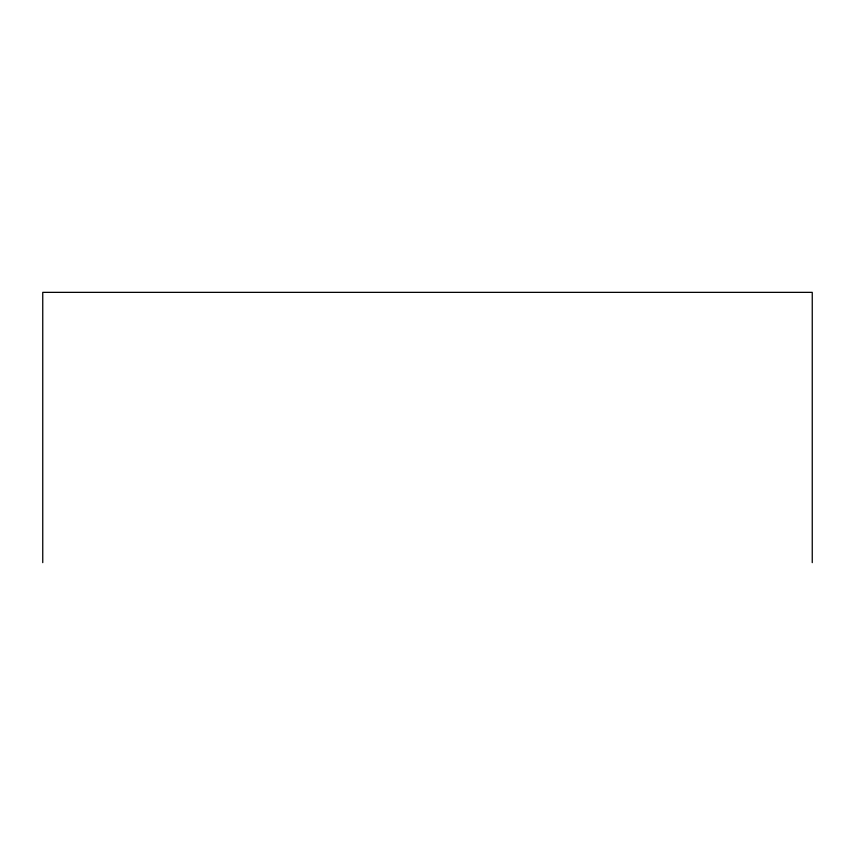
<?xml version="1.0" encoding="UTF-8"?>
<svg xmlns="http://www.w3.org/2000/svg" width="855" height="855" viewBox="0 0 855 855"><rect width="100%" height="100%" fill="white"/><g stroke="black" fill="none" stroke-linecap="round" stroke-linejoin="round"><path stroke-width="1.28" d="M812.25 562.643L812.25 292.357L42.75 292.357L42.75 562.643"/></g></svg>
